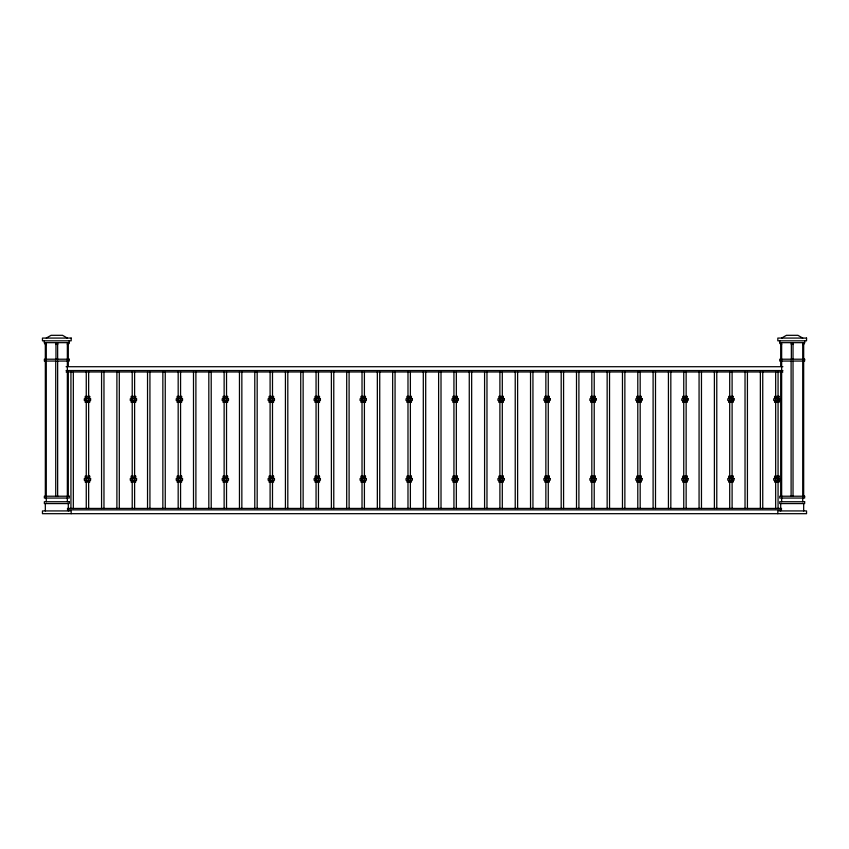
<?xml version="1.0" encoding="UTF-8"?>
<svg xmlns="http://www.w3.org/2000/svg" width="849" height="849" viewBox="0 0 849 849"><rect width="100%" height="100%" fill="white"/><g stroke="black" fill="none" stroke-linecap="round" stroke-linejoin="round"><path stroke-width="1.27" d="M68.302 359.212L68.313 344.163L67.347 344.503A2.112 2.112 0 0 0 69.278 342.667L69.257 340.82M803.674 359.212L803.685 344.163L802.719 344.503A2.112 2.112 0 0 0 804.65 342.667L804.64 340.82M46.281 338.072L51.067 335.313L62.561 335.313L67.347 338.072M781.653 338.072L786.439 335.313L797.933 335.313L802.719 338.072M44.36 340.82L44.36 342.667L69.257 342.667M779.743 340.82L779.743 342.667L804.64 342.667M55.97 344.503L55.737 342.667M57.647 344.503L57.891 342.667M791.353 344.503L791.109 342.667M793.03 344.503L793.263 342.667M66.084 366.715L782.916 366.715M66.084 370.546L782.916 370.546M66.084 371.979L782.916 371.979M67.411 508.424L781.589 508.424M67.411 509.867L781.589 509.867M780.698 359.212L780.687 344.163L781.653 344.503A2.112 2.112 0 0 1 779.722 342.667M45.326 359.212L45.315 344.163L46.281 344.503A2.112 2.112 0 0 1 44.35 342.667M803.674 361.058L803.674 496.219M803.674 503.574L803.674 510.928M802.719 342.667L802.719 501.78M793.03 359.212L793.03 344.163L791.353 344.163L791.353 359.212M793.03 361.058L793.03 496.219M791.109 361.058L791.109 496.219M781.653 342.667L781.653 501.78M780.698 361.058L780.698 366.354M780.698 371.66L780.698 496.219M780.698 503.574L780.698 510.928M778.066 371.979L778.066 479.367M778.066 482.02L778.066 508.54M777.822 513.687L777.822 510.928L806.55 510.928L806.55 513.687L42.45 513.687L42.45 510.928L71.178 510.928L71.178 513.687M775.668 371.979L775.668 479.367M775.668 482.02L775.668 508.54M762.742 371.979L762.742 508.54M760.354 371.979L760.354 508.54M747.428 371.979L747.428 508.54M745.029 371.979L745.029 508.54M732.103 371.979L732.103 479.367M732.103 482.02L732.103 508.54M729.705 371.979L729.705 479.367M729.705 482.02L729.705 508.54M716.779 371.979L716.779 508.54M714.391 371.979L714.391 508.54M701.465 371.979L701.465 508.54M699.067 371.979L699.067 508.54M686.141 371.979L686.141 479.367M686.141 482.02L686.141 508.54M683.753 371.979L683.753 479.367M683.753 482.02L683.753 508.54M670.827 371.979L670.827 508.54M668.428 371.979L668.428 508.54M655.502 371.979L655.502 508.54M653.104 371.979L653.104 508.54M640.178 371.979L640.178 479.367M640.178 482.02L640.178 508.54M637.79 371.979L637.79 479.367M637.79 482.02L637.79 508.54M624.864 371.979L624.864 508.54M622.466 371.979L622.466 508.54M609.54 371.979L609.54 508.54M607.152 371.979L607.152 508.54M594.215 371.979L594.215 479.367M594.215 482.02L594.215 508.54M591.827 371.979L591.827 479.367M591.827 482.02L591.827 508.54M578.901 371.979L578.901 508.54M576.503 371.979L576.503 508.54M563.577 371.979L563.577 508.54M561.189 371.979L561.189 508.54M548.263 371.979L548.263 479.367M548.263 482.02L548.263 508.54M545.865 371.979L545.865 479.367M545.865 482.02L545.865 508.54M532.939 371.979L532.939 508.54M530.54 371.979L530.54 508.54M517.614 371.979L517.614 508.54M515.226 371.979L515.226 508.54M502.3 371.979L502.3 479.367M502.3 482.02L502.3 508.54M499.902 371.979L499.902 479.367M499.902 482.02L499.902 508.54M486.976 371.979L486.976 508.54M484.588 371.979L484.588 508.54M471.662 371.979L471.662 508.54M469.264 371.979L469.264 508.54M456.338 371.979L456.338 479.367M456.338 482.02L456.338 508.54M453.939 371.979L453.939 479.367M453.939 482.02L453.939 508.54M441.013 371.979L441.013 508.54M438.625 371.979L438.625 508.54M425.699 371.979L425.699 508.54M423.301 371.979L423.301 508.54M410.375 371.979L410.375 479.367M410.375 482.02L410.375 508.54M407.987 371.979L407.987 479.367M407.987 482.02L407.987 508.54M395.061 371.979L395.061 508.54M392.663 371.979L392.663 508.54M379.736 371.979L379.736 508.54M377.338 371.979L377.338 508.54M364.412 371.979L364.412 479.367M364.412 482.02L364.412 508.54M362.024 371.979L362.024 479.367M362.024 482.02L362.024 508.54M349.098 371.979L349.098 508.54M346.7 371.979L346.7 508.54M333.774 371.979L333.774 508.54M331.386 371.979L331.386 508.54M318.46 371.979L318.46 479.367M318.46 482.02L318.46 508.54M316.061 371.979L316.061 479.367M316.061 482.02L316.061 508.54M303.135 371.979L303.135 508.54M300.737 371.979L300.737 508.54M287.811 371.979L287.811 508.54M285.423 371.979L285.423 508.54M272.497 371.979L272.497 479.367M272.497 482.02L272.497 508.54M270.099 371.979L270.099 479.367M270.099 482.02L270.099 508.54M257.173 371.979L257.173 508.54M254.785 371.979L254.785 508.54M241.848 371.979L241.848 508.54M239.46 371.979L239.46 508.54M226.534 371.979L226.534 479.367M226.534 482.02L226.534 508.54M224.136 371.979L224.136 479.367M224.136 482.02L224.136 508.54M211.21 371.979L211.21 508.54M208.822 371.979L208.822 508.54M195.896 371.979L195.896 508.54M193.498 371.979L193.498 508.54M180.572 371.979L180.572 479.367M180.572 482.02L180.572 508.54M178.173 371.979L178.173 479.367M178.173 482.02L178.173 508.54M165.247 371.979L165.247 508.54M162.859 371.979L162.859 508.54M149.933 371.979L149.933 508.54M147.535 371.979L147.535 508.54M134.609 371.979L134.609 479.367M134.609 482.02L134.609 508.54M132.221 371.979L132.221 479.367M132.221 482.02L132.221 508.54M119.295 371.979L119.295 508.54M116.897 371.979L116.897 508.54M103.971 371.979L103.971 508.54M101.572 371.979L101.572 508.54M88.646 371.979L88.646 479.367M88.646 482.02L88.646 508.54M86.258 371.979L86.258 479.367M86.258 482.02L86.258 508.54M73.332 371.979L73.332 508.54M70.934 371.979L70.934 508.54M68.302 361.058L68.302 366.354M68.302 371.66L68.302 496.219M68.302 503.574L68.302 510.928M67.347 342.667L67.347 501.78M57.647 359.212L57.647 344.163L55.97 344.163L55.97 359.212M57.647 361.058L57.647 496.219M55.737 361.058L55.737 496.219M46.281 342.667L46.281 501.78M45.326 361.058L45.326 496.219M45.326 503.574L45.326 510.928M71.178 338.072L42.45 338.072L42.45 340.82L71.178 340.82L71.178 338.072M806.55 338.072L777.822 338.072L777.822 340.82L806.55 340.82L806.55 338.072M69.257 359.212L44.36 359.212L44.36 361.058L69.257 361.058L69.257 359.212M804.64 359.212L779.743 359.212L779.743 361.058L804.64 361.058L804.64 359.212M89.707 396.398L85.208 396.398L85.208 397.831L89.707 397.831L89.707 396.398M135.66 396.398L131.16 396.398L131.16 397.831L135.66 397.831L135.66 396.398M181.622 396.398L177.123 396.398L177.123 397.831L181.622 397.831L181.622 396.398M227.585 396.398L223.085 396.398L223.085 397.831L227.585 397.831L227.585 396.398M273.548 396.398L269.048 396.398L269.048 397.831L273.548 397.831L273.548 396.398M319.511 396.398L315.011 396.398L315.011 397.831L319.511 397.831L319.511 396.398M365.473 396.398L360.974 396.398L360.974 397.831L365.473 397.831L365.473 396.398M411.425 396.398L406.926 396.398L406.926 397.831L411.425 397.831L411.425 396.398M457.388 396.398L452.888 396.398L452.888 397.831L457.388 397.831L457.388 396.398M503.351 396.398L498.851 396.398L498.851 397.831L503.351 397.831L503.351 396.398M549.314 396.398L544.814 396.398L544.814 397.831L549.314 397.831L549.314 396.398M595.276 396.398L590.777 396.398L590.777 397.831L595.276 397.831L595.276 396.398M641.239 396.398L636.729 396.398L636.729 397.831L641.239 397.831L641.239 396.398M687.191 396.398L682.692 396.398L682.692 397.831L687.191 397.831L687.191 396.398M733.154 396.398L728.654 396.398L728.654 397.831L733.154 397.831L733.154 396.398M779.117 396.398L774.617 396.398L774.617 397.831L779.117 397.831L779.117 396.398M90.599 398.797L84.306 398.797L84.306 400.473L90.599 400.473L90.599 398.797M136.562 398.797L130.268 398.797L130.268 400.473L136.562 400.473L136.562 398.797M182.524 398.797L176.231 398.797L176.231 400.473L182.524 400.473L182.524 398.797M228.487 398.797L222.183 398.797L222.183 400.473L228.487 400.473L228.487 398.797M274.45 398.797L268.146 398.797L268.146 400.473L274.45 400.473L274.45 398.797M320.402 398.797L314.109 398.797L314.109 400.473L320.402 400.473L320.402 398.797M366.365 398.797L360.072 398.797L360.072 400.473L366.365 400.473L366.365 398.797M412.327 398.797L406.034 398.797L406.034 400.473L412.327 400.473L412.327 398.797M458.29 398.797L451.997 398.797L451.997 400.473L458.29 400.473L458.29 398.797M504.253 398.797L497.949 398.797L497.949 400.473L504.253 400.473L504.253 398.797M550.205 398.797L543.912 398.797L543.912 400.473L550.205 400.473L550.205 398.797M596.168 398.797L589.875 398.797L589.875 400.473L596.168 400.473L596.168 398.797M642.131 398.797L635.837 398.797L635.837 400.473L642.131 400.473L642.131 398.797M688.093 398.797L681.8 398.797L681.8 400.473L688.093 400.473L688.093 398.797M734.056 398.797L727.763 398.797L727.763 400.473L734.056 400.473L734.056 398.797M780.019 398.797L773.715 398.797L773.715 400.473L780.019 400.473L780.019 398.797M89.707 401.184L85.208 401.184L85.208 402.373L89.707 402.373L89.707 401.184M135.66 401.184L131.16 401.184L131.16 402.373L135.66 402.373L135.66 401.184M181.622 401.184L177.123 401.184L177.123 402.373L181.622 402.373L181.622 401.184M227.585 401.184L223.085 401.184L223.085 402.373L227.585 402.373L227.585 401.184M273.548 401.184L269.048 401.184L269.048 402.373L273.548 402.373L273.548 401.184M319.511 401.184L315.011 401.184L315.011 402.373L319.511 402.373L319.511 401.184M365.473 401.184L360.974 401.184L360.974 402.373L365.473 402.373L365.473 401.184M411.425 401.184L406.926 401.184L406.926 402.373L411.425 402.373L411.425 401.184M457.388 401.184L452.888 401.184L452.888 402.373L457.388 402.373L457.388 401.184M503.351 401.184L498.851 401.184L498.851 402.373L503.351 402.373L503.351 401.184M549.314 401.184L544.814 401.184L544.814 402.373L549.314 402.373L549.314 401.184M595.276 401.184L590.777 401.184L590.777 402.373L595.276 402.373L595.276 401.184M641.239 401.184L636.729 401.184L636.729 402.373L641.239 402.373L641.239 401.184M687.191 401.184L682.692 401.184L682.692 402.373L687.191 402.373L687.191 401.184M733.154 401.184L728.654 401.184L728.654 402.373L733.154 402.373L733.154 401.184M779.117 401.184L774.617 401.184L774.617 402.373L779.117 402.373L779.117 401.184M89.707 476.14L85.208 476.14L85.208 477.584L89.707 477.584L89.707 476.14M135.66 476.14L131.16 476.14L131.16 477.584L135.66 477.584L135.66 476.14M181.622 476.14L177.123 476.14L177.123 477.584L181.622 477.584L181.622 476.14M227.585 476.14L223.085 476.14L223.085 477.584L227.585 477.584L227.585 476.14M273.548 476.14L269.048 476.14L269.048 477.584L273.548 477.584L273.548 476.14M319.511 476.14L315.011 476.14L315.011 477.584L319.511 477.584L319.511 476.14M365.473 476.14L360.974 476.14L360.974 477.584L365.473 477.584L365.473 476.14M411.425 476.14L406.926 476.14L406.926 477.584L411.425 477.584L411.425 476.14M457.388 476.14L452.888 476.14L452.888 477.584L457.388 477.584L457.388 476.14M503.351 476.14L498.851 476.14L498.851 477.584L503.351 477.584L503.351 476.14M549.314 476.14L544.814 476.14L544.814 477.584L549.314 477.584L549.314 476.14M595.276 476.14L590.777 476.14L590.777 477.584L595.276 477.584L595.276 476.14M641.239 476.14L636.729 476.14L636.729 477.584L641.239 477.584L641.239 476.14M687.191 476.14L682.692 476.14L682.692 477.584L687.191 477.584L687.191 476.14M733.154 476.14L728.654 476.14L728.654 477.584L733.154 477.584L733.154 476.14M779.117 476.14L774.617 476.14L774.617 477.584L779.117 477.584L779.117 476.14M90.599 478.539L84.306 478.539L84.306 480.216L90.599 480.216L90.599 478.539M136.562 478.539L130.268 478.539L130.268 480.216L136.562 480.216L136.562 478.539M182.524 478.539L176.231 478.539L176.231 480.216L182.524 480.216L182.524 478.539M228.487 478.539L222.183 478.539L222.183 480.216L228.487 480.216L228.487 478.539M274.45 478.539L268.146 478.539L268.146 480.216L274.45 480.216L274.45 478.539M320.402 478.539L314.109 478.539L314.109 480.216L320.402 480.216L320.402 478.539M366.365 478.539L360.072 478.539L360.072 480.216L366.365 480.216L366.365 478.539M412.327 478.539L406.034 478.539L406.034 480.216L412.327 480.216L412.327 478.539M458.29 478.539L451.997 478.539L451.997 480.216L458.29 480.216L458.29 478.539M504.253 478.539L497.949 478.539L497.949 480.216L504.253 480.216L504.253 478.539M550.205 478.539L543.912 478.539L543.912 480.216L550.205 480.216L550.205 478.539M596.168 478.539L589.875 478.539L589.875 480.216L596.168 480.216L596.168 478.539M642.131 478.539L635.837 478.539L635.837 480.216L642.131 480.216L642.131 478.539M688.093 478.539L681.8 478.539L681.8 480.216L688.093 480.216L688.093 478.539M734.056 478.539L727.763 478.539L727.763 480.216L734.056 480.216L734.056 478.539M780.019 478.539L773.715 478.539L773.715 480.216L780.019 480.216L780.019 478.539M89.707 480.927L85.208 480.927L85.208 482.115L89.707 482.115L89.707 480.927M135.66 480.927L131.16 480.927L131.16 482.115L135.66 482.115L135.66 480.927M181.622 480.927L177.123 480.927L177.123 482.115L181.622 482.115L181.622 480.927M227.585 480.927L223.085 480.927L223.085 482.115L227.585 482.115L227.585 480.927M273.548 480.927L269.048 480.927L269.048 482.115L273.548 482.115L273.548 480.927M319.511 480.927L315.011 480.927L315.011 482.115L319.511 482.115L319.511 480.927M365.473 480.927L360.974 480.927L360.974 482.115L365.473 482.115L365.473 480.927M411.425 480.927L406.926 480.927L406.926 482.115L411.425 482.115L411.425 480.927M457.388 480.927L452.888 480.927L452.888 482.115L457.388 482.115L457.388 480.927M503.351 480.927L498.851 480.927L498.851 482.115L503.351 482.115L503.351 480.927M549.314 480.927L544.814 480.927L544.814 482.115L549.314 482.115L549.314 480.927M595.276 480.927L590.777 480.927L590.777 482.115L595.276 482.115L595.276 480.927M641.239 480.927L636.729 480.927L636.729 482.115L641.239 482.115L641.239 480.927M687.191 480.927L682.692 480.927L682.692 482.115L687.191 482.115L687.191 480.927M733.154 480.927L728.654 480.927L728.654 482.115L733.154 482.115L733.154 480.927M779.117 480.927L774.617 480.927L774.617 482.115L779.117 482.115L779.117 480.927M69.257 496.219L44.36 496.219L44.36 498.055L69.257 498.055L69.257 496.219M804.64 496.219L779.743 496.219L779.743 498.055L804.64 498.055L804.64 496.219M69.257 501.738L44.36 501.738L44.36 503.574L69.257 503.574L69.257 501.738M804.64 501.738L779.743 501.738L779.743 503.574L804.64 503.574L804.64 501.738"/></g></svg>
